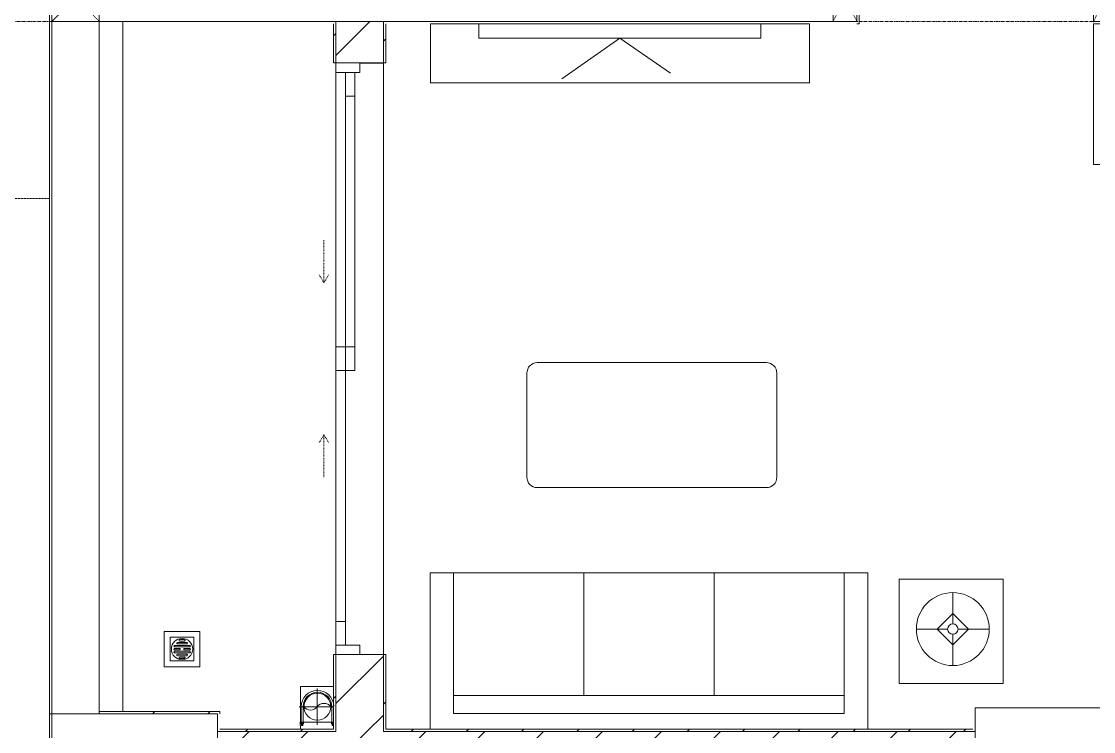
# Model space of a CAD drawing. Header units: millimetres. Extents: x 5357 to 201988, y -16345 to 109895.
# Drawn here: x 33524 to 38053, y 45437 to 48437 of the extents above; entities that cross this region are included whole.
import ezdxf

# ---------------------------------------------------------------- set-up
doc = ezdxf.new("R2010")
doc.units = ezdxf.units.MM
for name, pattern in [('Dash', [6, 3, -3]), ('Grid Line', [22.225, 12.7, -3.175, 3.175, -3.175]), ('IMPORT-CENTER _3_', [10.16, 6.35, -1.27, 1.27, -1.27]), ('IMPORT-NCV_MAT BANG DAM SAN TANG 1$0$BEAM HIDEN_DBIM', [1.5875, 1.058333, -0.529167])]:
    doc.linetypes.add(name, pattern=pattern)
for name, color, linetype, lineweight in [('0-1', 7, 'Continuous', 5), ('A-CLNG', 13, 'Continuous', 9), ('A-DETL-THIN', 151, 'Continuous', 9), ('A-DOOR', 31, 'Continuous', 9), ('A-DOOR-FRAM', 31, 'Continuous', 9), ('A-DOOR-HDLN', 31, 'Dash', 9), ('A-FLOR-1', 10, 'Continuous', 9), ('A-FLOR-2', 53, 'Continuous', 9), ('A-WALL', 113, 'Continuous', 9), ('A-WALL-1', 9, 'Continuous', 18), ('A-WALL-4', 113, 'Continuous', 18), ('A-WALL-PATT-2', 53, 'Continuous', 9), ('A-WALL-PATT-3', 111, 'Continuous', 9), ('G-IMPT', 8, 'Continuous', 9), ('G-IMPT-2', 8, 'IMPORT-CENTER _3_', 9), ('G-IMPT-3', 8, 'IMPORT-NCV_MAT BANG DAM SAN TANG 1$0$BEAM HIDEN_DBIM', 9), ('I-FURN', 30, 'Continuous', 9), ('I-FURN-1', 53, 'Continuous', 9), ('I-WALL-1', 9, 'Continuous', 18), ('M-EQPM', 50, 'Continuous', 9), ('S-COLS-2', 9, 'Continuous', 18), ('S-COLS-3', 10, 'Continuous', 9), ('S-COLS-4', 53, 'Continuous', 9), ('S-COLS-5', 52, 'Continuous', 18), ('S-COLS-6', 52, 'Dash', 9), ('S-COLS-HDLN', 52, 'Dash', 9), ('S-COLS-HDLN-1', 53, 'Dash', 9), ('S-GRID-1', 1, 'Grid Line', 9)]:
    doc.layers.add(name, color=color, linetype=linetype, lineweight=lineweight)
pattern_1 = [(45, (0, 0), (-116.6726, 116.6726), [])]
pattern_2 = [(45, (0, 0), (-124.4508, 124.4508), [])]

# ---------------------------------------------------------------- blocks, each defined once
blk = doc.blocks.new('M_Concrete-Rectangular-Column2 - 400x1300-812637-TKCS_MB SÂN ĐƯỜNG NỘI BỘ')
at = {"layer": 'S-COLS-2'}
for p, q in [((-650, 200), (650, 200)), ((-650, -200), (-650, 200)), ((650, 200), (650, -200)), ((650, -200), (-650, -200))]:
    blk.add_line(p, q, dxfattribs=at)
blk = doc.blocks.new('NCV_TKTC_KET CAU_rvt-1-TKCS_MB SÂN ĐƯỜNG NỘI BỘ')
at = {"layer": 'A-FLOR-1'}
for p, q in [((38052.6, 48436.9), (38052.6, 48433.3)), ((38052.6, 48433.3), (38052.6, 48436.9)), ((38052.6, 48433.3), (38052.6, 48436.9)), ((38052.6, 48436.9), (38052.6, 48433.3))]:
    blk.add_line(p, q, dxfattribs=at)
at = {"layer": 'S-COLS-2'}
for p, q in [((33652.6, 45511.9), (33652.6, 45161.9)), ((34352.6, 45511.9), (33652.6, 45511.9)), ((34352.6, 45161.9), (34352.6, 45511.9))]:
    blk.add_line(p, q, dxfattribs=at)
at = {"layer": 'S-COLS-3', "rotation": 180}
blk.add_blockref('M_Concrete-Rectangular-Column2 - 400x1300-812637-TKCS_MB SÂN ĐƯỜNG NỘI BỘ', (38202.6, 45336.9), dxfattribs=at)
blk = doc.blocks.new('HE BEP A1 - HE BEP A 2-842831-TKCS_MB SÂN ĐƯỜNG NỘI BỘ')
at = {"layer": 'I-FURN'}
for p, q in [((662.4, 594.4), (0, 594.4)), ((0, 594.4), (0, 0)), ((662.4, 0), (662.4, 594.4)), ((662.4, 594.4), (3700, 594.4)), ((662.4, 0), (662.4, 594.4)), ((3700, 594.4), (3700, 0)), ((3700, 594.4), (3700, 0)), ((3175.6, 513.2), (2394, 513.2)), ((844.9, 120.7), (844.9, 476.9)), ((862.4, 494.4), (1706.9, 494.4)), ((1724.4, 476.9), (1724.4, 120.7)), ((2364, 483.2), (2364, 111.2)), ((3205.6, 483.2), (3205.6, 111.2)), ((876.4, 408.9), (1346.8, 408.9)), ((1298.3, 440.1), (924.9, 440.1)), ((1644.4, 423.2), (1459, 423.2)), ((1602.7, 313.4), (1523.8, 418.4)), ((1541.1, 452.3), (1528.6, 445.1)), ((1566.6, 443.1), (1618.1, 322.3)), ((2474.5, 410.3), (2470.1, 405.9)), ((2503.6, 381.1), (2474.5, 410.3)), ((2692.1, 413), (2663, 383.9)), ((2667.3, 379.5), (2696.5, 408.6)), ((2696.5, 408.6), (2692.1, 413)), ((2873.2, 408.6), (2877.5, 413)), ((2902.3, 379.5), (2873.2, 408.6)), ((2877.5, 413), (2906.7, 383.9)), ((3066, 381.1), (3095.1, 410.3)), ((3095.1, 410.3), (3099.5, 405.9)), ((871.5, 386.8), (871.5, 182.3)), ((871.5, 380.9), (1351.6, 380.9)), ((1351.6, 182.3), (1351.6, 386.8)), ((1405.6, 369.9), (1405.6, 183.2)), ((1697.8, 183.2), (1697.8, 369.9)), ((2470.1, 405.9), (2499.2, 376.7)), ((2499.2, 376.7), (2503.6, 381.1)), ((2663, 383.9), (2667.3, 379.5)), ((2906.7, 383.9), (2902.3, 379.5)), ((3070.4, 376.7), (3066, 381.1)), ((3099.5, 405.9), (3070.4, 376.7)), ((871.5, 352.9), (1351.6, 352.9)), ((871.5, 324.9), (1351.6, 324.9)), ((1618.1, 322.3), (1602.7, 313.4)), ((871.5, 296.9), (1351.6, 296.9)), ((871.5, 268.9), (1351.6, 268.9)), ((871.5, 240.9), (1351.6, 240.9)), ((871.5, 212.9), (1351.6, 212.9)), ((871.5, 184.9), (1351.6, 184.9)), ((2467.4, 188.3), (2496.5, 217.4)), ((2471.8, 183.9), (2467.4, 188.3)), ((2500.9, 213), (2471.8, 183.9)), ((2496.5, 217.4), (2500.9, 213)), ((2660.2, 215.8), (2664.6, 220.2)), ((2689.3, 186.7), (2660.2, 215.8)), ((2664.6, 220.2), (2693.7, 191.1)), ((2693.7, 191.1), (2689.3, 186.7)), ((2905, 220.2), (2875.9, 191.1)), ((2875.9, 191.1), (2880.3, 186.7)), ((2880.3, 186.7), (2909.4, 215.8)), ((2909.4, 215.8), (2905, 220.2)), ((3073.1, 217.4), (3068.7, 213)), ((3068.7, 213), (3097.9, 183.9)), ((3102.3, 188.3), (3073.1, 217.4)), ((3097.9, 183.9), (3102.3, 188.3)), ((877.9, 156.9), (1345.2, 156.9)), ((1706.9, 103.2), (862.4, 103.2)), ((924.9, 128.9), (1298.3, 128.9)), ((1459, 129.9), (1644.4, 129.9)), ((2451.6, 122.3), (2451.6, 118.3)), ((2484.1, 122.3), (2451.6, 122.3)), ((2451.6, 118.3), (2484.1, 118.3)), ((2484.1, 118.3), (2484.1, 122.3)), ((3085.5, 118.3), (3085.5, 122.3)), ((3085.5, 122.3), (3118, 122.3)), ((3118, 118.3), (3085.5, 118.3)), ((3118, 122.3), (3118, 118.3)), ((3175.6, 81.2), (2394, 81.2)), ((0, 0), (662.4, 0)), ((3700, 0), (662.4, 0))]:
    blk.add_line(p, q, dxfattribs=at)
for centre, radius in [((1485.9, 449.9), 17.8), ((1592.6, 449.9), 17.8), ((2581.9, 298.5), 142.6), ((2581.9, 298.5), 131.3), ((2987.7, 298.5), 142.6), ((2987.7, 298.5), 131.3), ((2581.9, 298.5), 87.2), ((2987.7, 298.5), 87.2), ((1552.8, 316.6), 22.2), ((2581.9, 298.5), 43.6), ((2581.9, 298.5), 30.9), ((2987.7, 298.5), 43.6), ((2987.7, 298.5), 30.9)]:
    blk.add_circle(centre, radius, dxfattribs=at)
for centre, radius, start, end in [((2394, 483.2), 30, 90, 180), ((3175.6, 483.2), 30, 360, 90), ((862.4, 476.9), 17.5, 90, 180), ((1549.9, 436.9), 17.8, 20.5379, 119.9521), ((1706.9, 476.9), 17.5, 0, 90), ((924.9, 386.8), 53.3, 90, 180), ((1298.3, 386.8), 53.3, 360, 90), ((1459, 369.9), 53.3, 90, 180), ((1537.5, 429.7), 17.8, 119.9521, 219.4618), ((1644.4, 369.9), 53.3, 360, 90), ((924.9, 182.3), 53.3, 180, 270), ((1298.3, 182.3), 53.3, 270, 360), ((1459, 183.2), 53.3, 180, 270), ((1644.4, 183.2), 53.3, 270, 360), ((2476.6, 123.1), 24.7, 145.204, 163.9419), ((2471.3, 126.9), 18.1, 120.7976, 145.204), ((2467.9, 132.6), 11.5, 90, 120.7976), ((2467.9, 132.6), 11.5, 59.2024, 90), ((2464.5, 126.9), 18.1, 34.796, 59.2024), ((2459.1, 123.1), 24.7, 16.0581, 34.796), ((3110.5, 123.1), 24.7, 145.204, 163.9419), ((3105.2, 126.9), 18.1, 120.7976, 145.204), ((3101.8, 132.6), 11.5, 90, 120.7976), ((3101.8, 132.6), 11.5, 59.2024, 90), ((3098.4, 126.9), 18.1, 34.796, 59.2024), ((3093, 123.1), 24.7, 16.0581, 34.796), ((862.4, 120.7), 17.5, 180, 270), ((1706.9, 120.7), 17.5, 270, 360), ((2394, 111.2), 30, 180, 270), ((2485.1, 120.7), 33.5, 163.9419, 180), ((2485.1, 120.7), 33.5, 180, 196.0581), ((2476.6, 118.2), 24.7, 196.0581, 214.796), ((2467.8, 120.3), 11.6, 9.9102, 170.0898), ((2467.8, 120.3), 11.6, 189.7177, 350.2823), ((2471.3, 114.5), 18.1, 214.796, 239.2024), ((2467.9, 108.8), 11.5, 239.2024, 270), ((2467.9, 108.8), 11.5, 270, 300.7976), ((2464.5, 114.5), 18.1, 300.7976, 325.204), ((2459.1, 118.2), 24.7, 325.204, 343.9419), ((2450.6, 120.7), 33.5, 0, 16.0581), ((2450.6, 120.7), 33.5, 343.9419, 0), ((3119, 120.7), 33.5, 163.9419, 180), ((3119, 120.7), 33.5, 180, 196.0581), ((3110.5, 118.2), 24.7, 196.0581, 214.796), ((3105.2, 114.5), 18.1, 214.796, 239.2024), ((3101.8, 120.3), 11.6, 9.9102, 170.0898), ((3101.8, 120.3), 11.6, 189.7177, 350.2823), ((3101.8, 108.8), 11.5, 239.2024, 270), ((3101.8, 108.8), 11.5, 270, 300.7976), ((3098.4, 114.5), 18.1, 300.7976, 325.204), ((3093, 118.2), 24.7, 325.204, 343.9419), ((3084.5, 120.7), 33.5, 0, 16.0581), ((3084.5, 120.7), 33.5, 343.9419, 0), ((3175.6, 111.2), 30, 270, 0)]:
    blk.add_arc(centre, radius, start, end, dxfattribs=at)
at = {"layer": 'I-FURN-1'}
for p, q in [((3700, 594.4), (0, 594.4)), ((0, 594.4), (0, 0)), ((3700, 0), (3700, 594.4)), ((0, 0), (3700, 0))]:
    blk.add_line(p, q, dxfattribs=at)
blk = doc.blocks.new('G1_SOF - BO TRU - 100x200-V106-TKCS_MB SÂN ĐƯỜNG NỘI BỘ')
at = {"layer": 'S-COLS-2'}
for p, q in [((50, 100), (-50, 100)), ((-50, 100), (-50, -100)), ((50, -100), (50, 100)), ((-50, -100), (50, -100))]:
    blk.add_line(p, q, dxfattribs=at)
at = {"layer": 'S-COLS-HDLN-1'}
for p, q in [((50, 100), (-50, -100)), ((-50, 100), (50, -100))]:
    blk.add_line(p, q, dxfattribs=at)
blk = doc.blocks.new('LOBBY_SOFA_1 - LOBBY_SOFA_1-850634-TKCS_MB SÂN ĐƯỜNG NỘI BỘ')
at = {"layer": 'I-FURN'}
for p, q in [((-2556, 0), (-2556, -660)), ((-708, -660), (-708, 0)), ((-2457, -66), (-2457, -660)), ((-807, -66), (-2457, -66)), ((-807, -660), (-807, -66)), ((-807, -143), (-2457, -143)), ((-1907, -143), (-1907, -660)), ((-1357, -143), (-1357, -660)), ((-3128.2, -193.5), (-2688.2, -193.5)), ((-3128.2, -633.5), (-3128.2, -193.5)), ((-2688.2, -193.5), (-2688.2, -633.5)), ((-2915.4, -269), (-2915.4, -401)), ((-2915.4, -357), (-2981.4, -423)), ((-2849.4, -423), (-2915.4, -357)), ((-2937.4, -423), (-3069.4, -423)), ((-2981.4, -423), (-2915.4, -489)), ((-2915.4, -489), (-2849.4, -423)), ((-2915.4, -445), (-2915.4, -577)), ((-2893.4, -423), (-2761.4, -423)), ((-2688.2, -633.5), (-3128.2, -633.5)), ((-2556, -660), (-708, -660)), ((-1160.3, -1020.5), (-2128.3, -1020.5)), ((-2172.3, -1064.5), (-2172.3, -1504.5)), ((-1116.3, -1504.5), (-1116.3, -1064.5)), ((-2128.3, -1548.5), (-1160.3, -1548.5))]:
    blk.add_line(p, q, dxfattribs=at)
for radius in [154, 22]:
    blk.add_circle((-2915.4, -423), radius, dxfattribs=at)
for centre, start, end in [((-2128.3, -1064.5), 90, 180), ((-1160.3, -1064.5), 0, 90), ((-2128.3, -1504.5), 180, 270), ((-1160.3, -1504.5), 270, 0)]:
    blk.add_arc(centre, 44, start, end, dxfattribs=at)
at = {"layer": 'I-FURN-1'}
for p, q in [((-2556, 0), (-2556, -660)), ((-708, -660), (-708, 0)), ((-2688.2, -193.5), (-3128.2, -193.5)), ((-3128.2, -193.5), (-3128.2, -633.5)), ((-2688.2, -633.5), (-2688.2, -193.5)), ((-3128.2, -633.5), (-2688.2, -633.5)), ((-2556, -660), (-708, -660)), ((-1160.3, -1020.5), (-2128.3, -1020.5)), ((-2172.3, -1064.5), (-2172.3, -1504.5)), ((-1116.3, -1504.5), (-1116.3, -1064.5)), ((-2128.3, -1548.5), (-1160.3, -1548.5))]:
    blk.add_line(p, q, dxfattribs=at)
for centre, start, end in [((-2128.3, -1064.5), 90, 180), ((-1160.3, -1064.5), 0, 90), ((-2128.3, -1504.5), 180, 270), ((-1160.3, -1504.5), 270, 0)]:
    blk.add_arc(centre, 44, start, end, dxfattribs=at)
blk = doc.blocks.new('RES_BAN AN - RES_BAN AN-V137-TKCS_MB SÂN ĐƯỜNG NỘI BỘ')
at = {"layer": 'I-FURN-1'}
for p, q in [((1600, 0), (0, 0)), ((0, 0), (0, -250)), ((1600, -250), (1600, 0)), ((0, -250), (1600, -250))]:
    blk.add_line(p, q, dxfattribs=at)
blk = doc.blocks.new('KE TIVI-2 - KE TIVI-2-V138-TKCS_MB SÂN ĐƯỜNG NỘI BỘ')
at = {"layer": 'I-FURN-1'}
for p, q in [((-595.6, 0), (-595.6, -60)), ((595.6, 0), (-595.6, 0)), ((595.6, -60), (595.6, 0)), ((-595.6, -60), (595.6, -60)), ((0, -60), (-245.7, -232.1)), ((213, -209.1), (0, -60))]:
    blk.add_line(p, q, dxfattribs=at)
blk = doc.blocks.new('NCV_TKTC_TANG 1_rvt-1-TKCS_MB SÂN ĐƯỜNG NỘI BỘ')
at = {"layer": 'A-WALL-PATT-2'}
h = blk.add_hatch(dxfattribs=at)
h.set_pattern_fill('FP_2', color=256, style=0, pattern_type=2)
h.set_pattern_definition(pattern_1)
h.paths.add_polyline_path([(37054.3, 48426.9), (37062.2, 48426.9), (37062.2, 48637.3), (37052.6, 48636.9), (37052.6, 48426.9)])
h.paths.add_polyline_path([(37062.2, 49537.3), (37062.2, 51636.9), (37052.6, 51636.6), (37052.6, 49537.3)])
h = blk.add_hatch(dxfattribs=at)
h.set_pattern_fill('FP_2', color=256, style=0, pattern_type=2)
h.set_pattern_definition(pattern_1)
h.paths.add_polyline_path([(34852.6, 45436.9), (34852.6, 45761.9), (34842.6, 45760.3), (34842.6, 45436.9)])
h.paths.add_polyline_path([(34852.6, 48261.9), (34850.9, 48426.9), (34842.6, 48426.9), (34842.6, 48261.9)])
h = blk.add_hatch(dxfattribs=at)
h.set_pattern_fill('FP_2', color=256, style=0, pattern_type=2)
h.set_pattern_definition(pattern_1)
h.paths.add_polyline_path([(35059.2, 45446.9), (35062.6, 45446.9), (35062.6, 45762.4), (35052.6, 45760.3), (35052.6, 45446.9)])
h.paths.add_polyline_path([(35062.6, 48262.4), (35062.6, 48426.9), (35052.6, 48426.9), (35052.6, 48262.4)])
h = blk.add_hatch(dxfattribs=at)
h.set_pattern_fill('FP_2', color=256, style=0, pattern_type=2)
h.set_pattern_definition(pattern_1)
h.paths.add_polyline_path([(33852.6, 45511.9), (34362.6, 45511.9), (34362.6, 45521.9), (33852.6, 45521.9), (33852.6, 45514.6)])
h = blk.add_hatch(dxfattribs=at)
h.set_pattern_fill('FP_2', color=256, style=0, pattern_type=2)
h.set_pattern_definition(pattern_1)
h.paths.add_polyline_path([(34842.6, 45436.9), (34842.6, 45446.9), (34352.6, 45446.9), (34352.6, 45436.9), (34407.7, 45436.9)])
h = blk.add_hatch(dxfattribs=at)
h.set_pattern_fill('FP_2', color=256, style=0, pattern_type=2)
h.set_pattern_definition(pattern_1)
h.paths.add_polyline_path([(37433.8, 45436.9), (37552.6, 45436.9), (37552.6, 45446.9), (35052.6, 45446.9), (35052.6, 45436.9), (37098.6, 45436.9)])
at = {"layer": 'A-FLOR-1'}
for p, q in [((35052.6, 48426.9), (35052.6, 48436.9)), ((35052.6, 48436.9), (36952.6, 48436.9)), ((36952.6, 48436.9), (37052.2, 48436.9)), ((35052.6, 45762.4), (35052.6, 48260.3)), ((35052.6, 48260.3), (35052.6, 45762.4)), ((38852.6, 45536.9), (37552.6, 45536.9))]:
    blk.add_line(p, q, dxfattribs=at)
at = {"layer": 'A-FLOR-2'}
for p, q in [((35052.6, 48260.3), (34952.6, 48260.3)), ((35052.6, 48261.9), (35052.6, 45762.4)), ((35052.6, 45762.4), (35052.6, 48260.3)), ((34852.6, 48221.9), (34852.6, 47061.9))]:
    blk.add_line(p, q, dxfattribs=at)
at = {"layer": 'A-WALL-1'}
for p, q in [((33852.6, 48536.9), (33852.6, 48436.9)), ((33852.6, 48436.9), (36952.6, 48436.9))]:
    blk.add_line(p, q, dxfattribs=at)
at = {"layer": 'I-WALL-1'}
for p, q in [((37062.2, 48426.9), (37062.2, 48637.3)), ((34842.6, 48426.9), (34842.6, 48261.9)), ((34852.6, 48261.9), (34852.6, 48426.9)), ((35052.6, 48426.9), (35052.6, 48262.4)), ((35062.6, 48262.4), (35062.6, 48426.9)), ((37052.2, 48426.9), (37062.2, 48426.9)), ((34842.6, 48261.9), (34852.6, 48261.9)), ((35052.6, 48262.4), (35062.6, 48262.4)), ((34842.6, 45761.9), (34842.6, 45446.9)), ((34852.6, 45761.9), (34842.6, 45761.9)), ((34852.6, 45436.9), (34852.6, 45761.9)), ((35052.6, 45762.4), (35052.6, 45446.9)), ((35062.6, 45762.4), (35052.6, 45762.4)), ((35062.6, 45446.9), (35062.6, 45762.4)), ((34362.6, 45521.9), (33852.6, 45521.9)), ((33852.6, 45521.9), (33852.6, 45511.9)), ((34362.6, 45511.9), (34362.6, 45521.9)), ((33852.6, 45511.9), (34352.6, 45511.9)), ((34352.6, 45446.9), (34352.6, 45436.9)), ((34352.6, 45436.9), (34842.6, 45436.9)), ((34842.6, 45446.9), (34362.6, 45446.9)), ((34842.6, 45436.9), (34852.6, 45436.9)), ((35052.6, 45446.9), (35052.6, 45436.9)), ((35052.6, 45436.9), (37552.6, 45436.9)), ((37542.6, 45446.9), (35062.6, 45446.9))]:
    blk.add_line(p, q, dxfattribs=at)
at = {"layer": 'I-FURN-1'}
for name, p in [('RES_BAN AN - RES_BAN AN-V137-TKCS_MB SÂN ĐƯỜNG NỘI BỘ', (35252.2, 48426.9)), ('KE TIVI-2 - KE TIVI-2-V138-TKCS_MB SÂN ĐƯỜNG NỘI BỘ', (36052.2, 48426.9)), ('HE BEP A1 - HE BEP A 2-842831-TKCS_MB SÂN ĐƯỜNG NỘI BỘ', (38052.6, 47832.6))]:
    blk.add_blockref(name, p, dxfattribs=at)
at = {"layer": 'I-FURN-1', "rotation": 180}
blk.add_blockref('LOBBY_SOFA_1 - LOBBY_SOFA_1-850634-TKCS_MB SÂN ĐƯỜNG NỘI BỘ', (34542.6, 45446.9), dxfattribs=at)
at = {"layer": 'S-COLS-4'}
for p in [(37002.6, 48536.9), (38102.6, 48536.9)]:
    blk.add_blockref('G1_SOF - BO TRU - 100x200-V106-TKCS_MB SÂN ĐƯỜNG NỘI BỘ', p, dxfattribs=at)
blk = doc.blocks.new('TKTC_XREF_251221_MB TANG 1 - TKTC_XREF_260130_MB TANG 1_dwg_THU NUOC - THU NUOC-444531-TKCS_MB TẦNG 1-4202120-TKCS_MB SÂN ĐƯỜNG NỘI BỘ')
at = {"layer": 'M-EQPM'}
for p, q in [((-23.3, 10.8), (40.9, 10.8)), ((40.9, 4.8), (-23.3, 4.8)), ((-11, 23.3), (28.5, 23.3)), ((28.5, 17.3), (-11, 17.3)), ((-1.1, 35.6), (18.5, 35.6)), ((18.5, 29.6), (-1.1, 29.6)), ((-23.3, -13.6), (40.9, -13.6)), ((40.9, -19.6), (-23.3, -19.6)), ((-11, -26.1), (28.5, -26.1)), ((28.5, -32.1), (-11, -32.1)), ((-1.1, -38.5), (18.5, -38.5)), ((18.5, -44.5), (-1.1, -44.5))]:
    blk.add_line(p, q, dxfattribs=at)
at = {"layer": 'M-EQPM', "flags": 128}
for points in [[(83.7, -79.4), (83.7, 70.6), (-66.3, 70.6), (-66.3, -79.4)], [(58.7, -54.4), (58.7, 45.6), (-41.3, 45.6), (-41.3, -54.4)]]:
    blk.add_lwpolyline(points, close=True, dxfattribs=at)
for points in [[(-23.3, -1.2), (0.7, -1.2), (0.7, -7.2), (-23.3, -7.2)], [(40.9, -7.2), (16.7, -7.2), (16.7, -1.2), (40.9, -1.2)]]:
    blk.add_lwpolyline(points, dxfattribs=at)
at = {"layer": 'M-EQPM'}
for centre, radius, start, end in [((8.7, -4.4), 45, 360, 180), ((8.7, -4.4), 45, 360, 180), ((-23.3, 7.8), 3, 90, 270), ((-11, 20.3), 3, 90, 270), ((-1.1, 32.6), 3, 90, 270), ((18.5, 32.6), 3, 270, 90), ((28.5, 20.3), 3, 270, 90), ((40.9, 7.8), 3, 270, 90), ((8.7, -4.4), 45, 180, 360), ((8.7, -4.4), 45, 180, 360), ((-23.3, -4.2), 3, 90, 270), ((-23.3, -16.6), 3, 90, 270), ((-11, -29.1), 3, 90, 270), ((-1.1, -41.5), 3, 90, 270), ((18.5, -41.5), 3, 270, 90), ((28.5, -29.1), 3, 270, 90), ((40.9, -4.2), 3, 270, 90), ((40.9, -16.6), 3, 270, 90)]:
    blk.add_arc(centre, radius, start, end, dxfattribs=at)
blk = doc.blocks.new('TKTC_XREF_251221_MB TANG 1 - TKTC_XREF_260130_MB TANG 1_dwg_CUM U_DN100-V369-TKCS_MB SÂN ĐƯỜNG NỘI BỘ')
at = {"layer": 'G-IMPT'}
for p, q in [((-79.1, 66.6), (-79.1, 63.4)), ((-76.6, 66.6), (-76.6, 63.4)), ((-74.6, 66.6), (-74.6, 63.4)), ((-72.7, 69.3), (-72.7, 60.7)), ((-66.9, 67.9), (-71.7, 67.9)), ((-66.9, 62.1), (-71.7, 62.1)), ((-65, 69), (0, 69)), ((-79.1, -63.4), (-79.1, -66.6)), ((-76.6, -63.4), (-76.6, -66.6)), ((-74.6, -63.4), (-74.6, -66.6)), ((-72.7, -60.7), (-72.7, -68.3)), ((-66.9, -62.1), (-71.7, -62.1)), ((-66.9, -67.9), (-71.7, -67.9))]:
    blk.add_line(p, q, dxfattribs=at)
at = {"layer": 'G-IMPT', "flags": 128}
for points in [[(-72.7, 67.6), (-78.1, 67.6), (-78.1, 62.4), (-72.7, 62.4)], [(-71.7, 59.2), (-66.9, 59.2), (-66.9, 70.8), (-71.7, 70.8)], [(-66.9, 70.8), (-66.9, 72.7), (-65, 72.7), (-65, 57.3), (-66.9, 57.3), (-66.9, 59.2)], [(-65, 61), (0, 61), (0, 57)], [(-72.7, -62.4), (-78.1, -62.4), (-78.1, -67.6), (-72.7, -67.6)], [(-66.9, -68.3), (-66.9, -59.2), (-71.7, -59.2)], [(-66.9, -59.2), (-66.9, -57.3), (-65, -57.3), (-65, -68.3)], [(-65, -61), (0, -61), (0, -57)]]:
    blk.add_lwpolyline(points, dxfattribs=at)
at = {"layer": 'G-IMPT'}
for centre, radius, start, end in [((-78.1, 66.6), 0.96, 90, 180), ((-78.1, 63.4), 0.96, 180, 270), ((-71.1, 69.3), 1.56, 112.6199, 247.3801), ((-67.9, 65), 4.8, 143.1301, 216.8699), ((-71.1, 60.7), 1.56, 112.6199, 247.3801), ((0, 0), 69, 271.9548, 90), ((0, 0), 61, 270, 90), ((0, 0), 57, 270, 90), ((-78.1, -63.4), 0.96, 90, 180), ((-78.1, -66.6), 0.96, 180, 270), ((-71.1, -60.7), 1.56, 112.6199, 247.3801), ((-67.9, -65), 4.8, 143.1301, 216.8699)]:
    blk.add_arc(centre, radius, start, end, dxfattribs=at)
blk = doc.blocks.new('TKTC_XREF_251221_MB TANG 1 - TKTC_XREF_260130_MB TANG 1_dwg_$cc-V315-TKCS_MB SÂN ĐƯỜNG NỘI BỘ')
at = {"layer": 'G-IMPT'}
blk.add_circle((0, 0), 0.5, dxfattribs=at)
for centre, radius, start, end in [((0, 0), 0.5, 90, 270), ((0.188, 0.25), 0.313, 126.8699, 233.1301), ((-0.188, -0.25), 0.313, 306.8699, 53.1301)]:
    blk.add_arc(centre, radius, start, end, dxfattribs=at)
at = {"layer": 'G-IMPT-2'}
for p, q in [((0, -0.673), (0, 0.607)), ((-0.673, 0), (0.673, 0))]:
    blk.add_line(p, q, dxfattribs=at)
blk = doc.blocks.new('TKTC_XREF_251221_MB TANG 1 - TKTC_XREF_260130_MB TANG 1_dwg-4202109-TKCS_MB SÂN ĐƯỜNG NỘI BỘ')
at = {"layer": 'G-IMPT'}
blk.add_line((-168309.1, -355869.6), (-168449.6, -355869.6), dxfattribs=at)
at = {"layer": 'G-IMPT', "flags": 128}
for points in [[(-168449.6, -355869.6), (-168449.6, -355719.9), (-168309.1, -355719.9)], [(-168309.1, -355869.7), (-168449.9, -355869.7), (-168449.7, -355899.7)]]:
    blk.add_lwpolyline(points, dxfattribs=at)
blk.add_blockref('TKTC_XREF_251221_MB TANG 1 - TKTC_XREF_260130_MB TANG 1_dwg_THU NUOC - THU NUOC-444531-TKCS_MB TẦNG 1-4202120-TKCS_MB SÂN ĐƯỜNG NỘI BỘ', (-168957.9, -355557))
for name, p, xscale, yscale, zscale, rotation in [('TKTC_XREF_251221_MB TANG 1 - TKTC_XREF_260130_MB TANG 1_dwg_$cc-V315-TKCS_MB SÂN ĐƯỜNG NỘI BỘ', (-168378.1, -355804.7), 113.7150000000073, 113.7150000000073, 113.7150000000073, 269.9990086637467), ('TKTC_XREF_251221_MB TANG 1 - TKTC_XREF_260130_MB TANG 1_dwg_CUM U_DN100-V369-TKCS_MB SÂN ĐƯỜNG NỘI BỘ', (-168377.2, -355804.7), 0.9975000000000007, 0.9975000000000007, 0.9975000000000007, 90.00099133829464)]:
    blk.add_blockref(name, p, dxfattribs=dict(xscale=xscale, yscale=yscale, zscale=zscale, rotation=rotation))
blk = doc.blocks.new('TKTC_XREF_251221_MB TANG 1 - TKTC_XREF_251221_MB TANG 1-2038492-TKCS_MB SÂN ĐƯỜNG NỘI BỘ')
blk.add_blockref('TKTC_XREF_251221_MB TANG 1 - TKTC_XREF_260130_MB TANG 1_dwg-4202109-TKCS_MB SÂN ĐƯỜNG NỘI BỘ', (169499.1, 384109.7))
blk = doc.blocks.new('TKCS_NAP THAM BE TU HOAI 1_260107 - TKCS_XREF_251221_NAP THAM BE TU HOAI 1_dwg-2527472-TKCS_MB SÂN ĐƯỜNG NỘI BỘ')
at = {"layer": 'G-IMPT'}
for p, q in [((-169657.4, 148869.5), (-170240.8, 148286.2)), ((-170240.8, 148869.5), (-169657.4, 148286.2)), ((-169657.4, 147068), (-170240.7, 146484.6)), ((-170240.7, 147068), (-169657.4, 146484.6))]:
    blk.add_line(p, q, dxfattribs=at)
at = {"layer": 'G-IMPT', "flags": 128}
for points in [[(-169649.1, 148277.8), (-170249.1, 148277.8), (-170249.1, 148877.8), (-169649.1, 148877.8)], [(-169699.1, 148327.8), (-170199.1, 148327.8), (-170199.1, 148827.8), (-169699.1, 148827.8)], [(-169649, 146476.3), (-170249, 146476.3), (-170249, 147076.3), (-169649, 147076.3)], [(-169699, 146526.3), (-170199, 146526.3), (-170199, 147026.3), (-169699, 147026.3)]]:
    blk.add_lwpolyline(points, close=True, dxfattribs=at)
at = {"layer": 'G-IMPT-3'}
for p, q in [((-169509, 149027.9), (-170848.1, 149027.9)), ((-170848.1, 147227.9), (-169699, 147227.9)), ((-170848.1, 147027.9), (-169699, 147027.9)), ((-170848.1, 144227.9), (-169509, 144227.9))]:
    blk.add_line(p, q, dxfattribs=at)
at = {"layer": 'G-IMPT-3', "flags": 128}
blk.add_lwpolyline([(-170848.1, 144427.9), (-169699, 144427.9), (-169699, 148827.9), (-170848.1, 148827.9)], dxfattribs=at)
blk = doc.blocks.new('TKCS_NAP THAM BE TU HOAI 1_260107 - NẮP THĂM BỂ XLNT-2527474-TKCS_MB SÂN ĐƯỜNG NỘI BỘ')
blk.add_blockref('TKCS_NAP THAM BE TU HOAI 1_260107 - TKCS_XREF_251221_NAP THAM BE TU HOAI 1_dwg-2527472-TKCS_MB SÂN ĐƯỜNG NỘI BỘ', (173899, -144227.9))
blk = doc.blocks.new('G1_SOF - BO TRU - 200x200-3050151-TKCS_MB SÂN ĐƯỜNG NỘI BỘ')
at = {"layer": 'S-COLS-HDLN'}
for p, q in [((-100, 100), (100, -100)), ((100, 100), (-100, -100))]:
    blk.add_line(p, q, dxfattribs=at)
blk = doc.blocks.new('DEG_02-DEG_03 - DEG_02-2500x2400mm-CỬA ĐI 02 CÁNH TRƯỢT-V13-TKCS_MB SÂN ĐƯỜNG NỘI BỘ')
at = {"layer": 'A-DOOR'}
for p, q in [((-1110, 100), (-1210, 100)), ((-1210, 100), (-1210, 60)), ((-1110, 60), (-1110, 100)), ((-1110, 100), (-50, 100)), ((50, 100), (-50, 100)), ((-50, 100), (-50, 60)), ((50, 60), (50, 100)), ((-1210, 60), (-1110, 60)), ((-50, 60), (-1110, 60)), ((50, 60), (-50, 60)), ((-50, 60), (-50, 20)), ((-50, 60), (50, 60)), ((50, 20), (50, 60)), ((50, 60), (1110, 60)), ((1210, 60), (1110, 60)), ((1110, 60), (1110, 20)), ((1210, 20), (1210, 60)), ((-50, 20), (50, 20)), ((1110, 20), (50, 20)), ((1110, 20), (1210, 20))]:
    blk.add_line(p, q, dxfattribs=at)
at = {"layer": 'A-DOOR-FRAM'}
for p, q in [((-1210, 100), (-1250, 100)), ((-1250, 100), (-1250, 0)), ((-1210, 0), (-1210, 100)), ((1250, 100), (1210, 100)), ((1210, 100), (1210, 0)), ((1250, 0), (1250, 100)), ((-1250, 0), (-1210, 0)), ((1210, 0), (1250, 0))]:
    blk.add_line(p, q, dxfattribs=at)
at = {"layer": 'A-DOOR-HDLN'}
for p, q in [((-500.4, 151.1), (-320.4, 151.1)), ((-320.4, 151.1), (-355, 171.1)), ((-320.4, 151.1), (-355, 131.1)), ((320.4, 151.1), (355, 171.1)), ((320.4, 151.1), (355, 131.1)), ((500.4, 151.1), (320.4, 151.1))]:
    blk.add_line(p, q, dxfattribs=at)

msp = doc.modelspace()

# ---------------------------------------------------------------- hatches: boundary and pattern name
at = {"layer": 'A-WALL-PATT-3'}
h = msp.add_hatch(dxfattribs=at)
h.set_pattern_fill('FP_1', color=256, style=0, pattern_type=2)
h.set_pattern_definition(pattern_2)
h.paths.add_polyline_path([(34852.6, 45436.9), (35052.6, 45436.9), (35052.6, 45761.9), (34852.6, 45760.3)])
h.paths.add_polyline_path([(34952.6, 48261.9), (35052.6, 48261.9), (35052.6, 48436.9), (34852.6, 48436.9), (34852.6, 48261.9)])
h = msp.add_hatch(dxfattribs=at)
h.set_pattern_fill('FP_1', color=256, style=0, pattern_type=2)
h.set_pattern_definition(pattern_2)
h.paths.add_polyline_path([(37433.8, 45236.9), (37552.6, 45236.9), (37552.6, 45436.9), (34352.6, 45436.9), (34352.6, 45236.9), (36828.6, 45236.9)])

# ---------------------------------------------------------------- linework, layer by layer
at = {"layer": 'A-CLNG'}
msp.add_line((33952.6, 48436.9), (33952.6, 45521.9), dxfattribs=at)
at = {"layer": 'A-DETL-THIN'}
for p, q in [((33652.6, 37037.4), (33652.6, 78236.9)), ((33652.6, 78236.9), (33652.6, 17235.3))]:
    msp.add_line(p, q, dxfattribs=at)
at = {"layer": 'A-WALL'}
for p, q in [((33642.6, 45511.5), (33642.6, 48436.9)), ((33652.6, 48436.9), (33652.6, 45511.9)), ((33852.6, 48436.9), (33852.6, 45521.9)), ((33852.6, 48436.9), (33852.6, 45521.9)), ((35052.6, 48261.9), (35052.6, 45762.4)), ((34852.6, 47061.9), (34852.6, 48221.9))]:
    msp.add_line(p, q, dxfattribs=at)
at = {"layer": 'A-WALL-4'}
for p, q in [((33642.6, 48636.9), (33642.6, 48436.9)), ((33652.6, 48436.9), (33652.6, 48636.9)), ((33642.6, 48436.9), (33652.6, 48436.9)), ((35052.6, 48436.9), (34852.6, 48436.9)), ((34852.6, 48436.9), (34852.6, 48261.9)), ((35052.6, 48261.9), (35052.6, 48436.9)), ((34952.6, 48261.9), (35052.6, 48261.9)), ((34852.6, 45761.9), (34852.6, 45436.9)), ((35052.6, 45761.9), (34952.6, 45761.9)), ((35052.6, 45436.9), (35052.6, 45761.9)), ((33652.6, 45511.5), (33642.6, 45511.5)), ((33642.6, 45511.5), (33642.6, 45161.9)), ((33652.6, 45161.9), (33652.6, 45511.5)), ((34852.6, 45436.9), (34352.6, 45436.9)), ((34352.6, 45436.9), (34352.6, 45236.9)), ((37552.6, 45436.9), (35052.6, 45436.9))]:
    msp.add_line(p, q, dxfattribs=at)
at = {"layer": 'S-COLS-5'}
for p, q in [((33652.6, 48636.9), (33652.6, 48436.9)), ((33852.6, 48436.9), (33852.6, 48636.9)), ((33652.6, 48436.9), (33852.6, 48436.9))]:
    msp.add_line(p, q, dxfattribs=at)
at = {"layer": 'S-GRID-1'}
for p, q in [((33652.6, 20960.6), (33652.6, 80482.7)), ((131551.8, 48436.9), (29351.8, 48436.9))]:
    msp.add_line(p, q, dxfattribs=at)

# ---------------------------------------------------------------- block references
at = {"layer": '0-1'}
for name in ['NCV_TKTC_KET CAU_rvt-1-TKCS_MB SÂN ĐƯỜNG NỘI BỘ', 'NCV_TKTC_TANG 1_rvt-1-TKCS_MB SÂN ĐƯỜNG NỘI BỘ']:
    msp.add_blockref(name, (0, 0), dxfattribs=at)
at = {"layer": 'A-DOOR', "rotation": 89.9999999999999}
msp.add_blockref('DEG_02-DEG_03 - DEG_02-2500x2400mm-CỬA ĐI 02 CÁNH TRƯỢT-V13-TKCS_MB SÂN ĐƯỜNG NỘI BỘ', (34952.6, 47011.9), dxfattribs=at)
at = {"layer": 'M-EQPM'}
for name, p in [('TKTC_XREF_251221_MB TANG 1 - TKTC_XREF_251221_MB TANG 1-2038492-TKCS_MB SÂN ĐƯỜNG NỘI BỘ', (33652.6, 17236.9)), ('TKCS_NAP THAM BE TU HOAI 1_260107 - NẮP THĂM BỂ XLNT-2527474-TKCS_MB SÂN ĐƯỜNG NỘI BỘ', (29252.6, 47688.6))]:
    msp.add_blockref(name, p, dxfattribs=at)
at = {"layer": 'S-COLS-6'}
msp.add_blockref('G1_SOF - BO TRU - 200x200-3050151-TKCS_MB SÂN ĐƯỜNG NỘI BỘ', (33752.6, 48536.9), dxfattribs=at)

doc.saveas('drawing.dxf')
